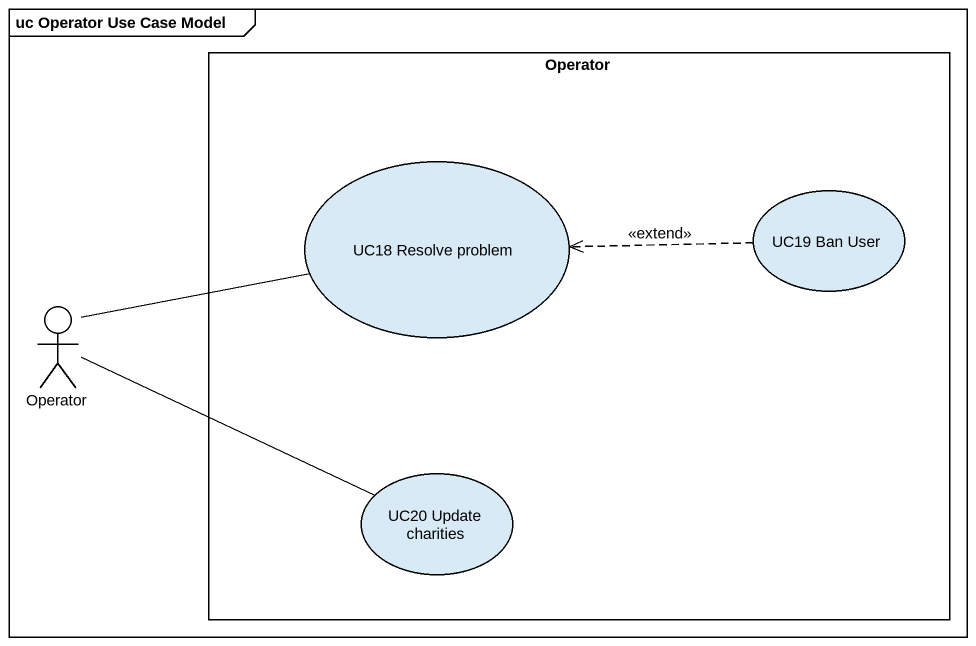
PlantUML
@startuml
mainframe uc Operator Use Case Model
rectangle Operator {
  usecase "UC18 Resolve problem" as UC18_Resolve_problem
  usecase "UC19 Ban User" as UC19_Ban_User
  usecase "UC20 Update charities" as UC20_Update_charities
}
actor "Operator" as Operator_2
UC19_Ban_User .left.> UC18_Resolve_problem : <<extend>>
Operator_2 -right- UC18_Resolve_problem
Operator_2 -right- UC20_Update_charities
@enduml
